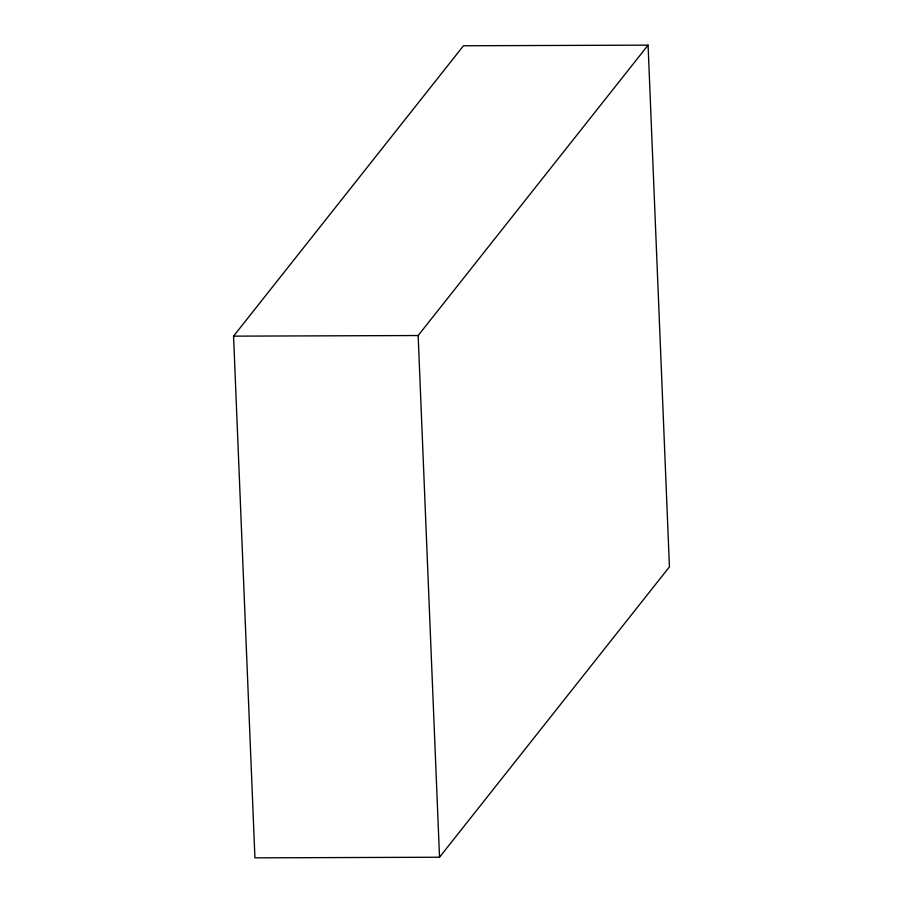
<?xml version="1.0" encoding="UTF-8"?>
<svg xmlns="http://www.w3.org/2000/svg" width="903" height="903" viewBox="0 0 903 903"><rect width="100%" height="100%" fill="white"/><g stroke="black" fill="none" stroke-linecap="round" stroke-linejoin="round"><path stroke-width="1.35" d="M233.561 336.142L463.476 45.76L648.072 45.15L669.439 566.858L439.524 857.24L254.928 857.85L233.561 336.142L418.157 335.532L648.072 45.15M418.157 335.532L439.524 857.24"/></g></svg>
